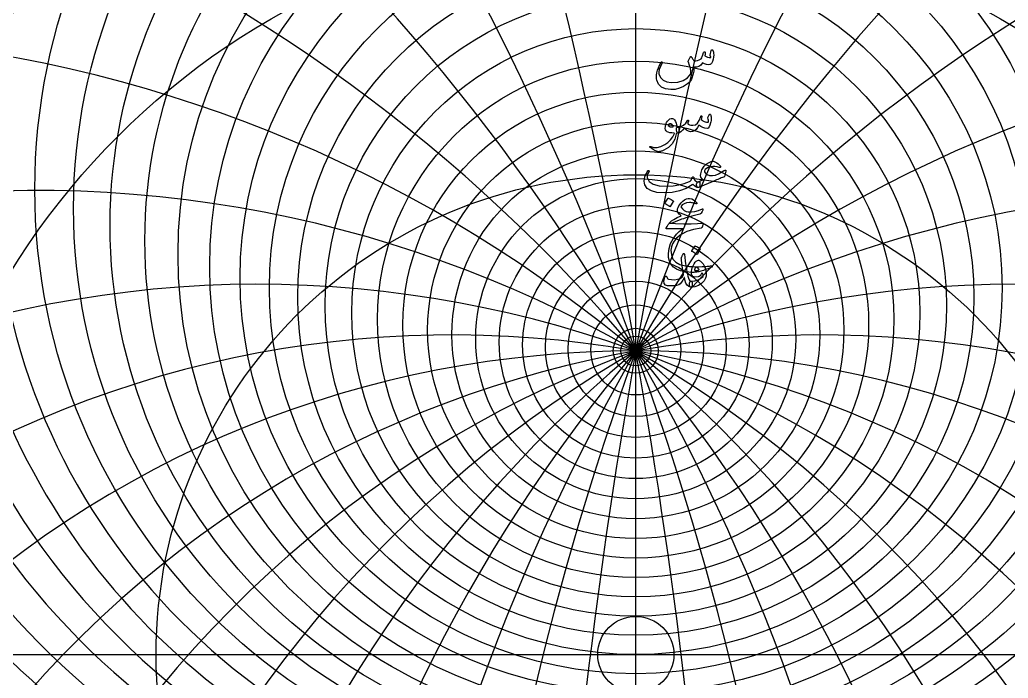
# Model space of a CAD drawing. Header units: millimetres. Extents: x -74 to 74, y -74 to 75.
# Drawn here: x -39.9 to 24.1, y -1.5 to 41.1 of the extents above; entities that cross this region are included whole.
import ezdxf

# ---------------------------------------------------------------- set-up
doc = ezdxf.new("R2010")
doc.units = ezdxf.units.MM
for name, color, linetype in [('CUT_INNER', 6, 'Continuous'), ('CUT_OUTER', 1, 'Continuous'), ('ENGRAVE', 7, 'Continuous'), ('ENGRAVE_FINE', 8, 'Continuous'), ('TEXT', 5, 'Continuous')]:
    doc.layers.add(name, color=color, linetype=linetype)

msp = doc.modelspace()

# ---------------------------------------------------------------- linework, layer by layer
at = {"layer": 'CUT_INNER'}
msp.add_circle((0, 0), 2.465, dxfattribs=at)
at = {"layer": 'CUT_OUTER'}
msp.add_arc((-0.0002, -0.0002), 73.5074, 145.195103, 87.803182, dxfattribs=at)
at = {"layer": 'ENGRAVE'}
for points in [[(0, -72.45), (0, 72.45)], [(-72.45, 0), (72.45, 0)]]:
    msp.add_lwpolyline(points, dxfattribs=at)
for centre, radius in [((0, 0), 72.45), ((0, 27.7809), 34.0245), ((0, 0), 47.425), ((0, 23.7125), 23.7125), ((0, 21.3171), 15.0734), ((0, 0), 31.0439), ((0, 20.0442), 7.3367), ((0, 19.6441), 0.966)]:
    msp.add_circle(centre, radius, dxfattribs=at)
for centre, radius, start, end in [((0, 34.7175), 47.425, 146.97731, 33.02269), ((0, 47.425), 67.0691, 193.623472, 346.376528), ((0, -47.425), 67.0691, 45, 135), ((0, -47.425), 67.0691, 45, 135), ((-14.5753, 54.3959), 73.6239, 218.773878, 261.913064)]:
    msp.add_arc(centre, radius, start, end, dxfattribs=at)
at = {"layer": 'ENGRAVE_FINE'}
for centre, radius in [((0, 30.1071), 38.8968), ((0, 28.8818), 36.3931), ((0, 26.7902), 31.7748), ((0, 25.8976), 29.63), ((0, 25.0927), 27.5781), ((0, 24.3668), 25.6087), ((0, 23.1233), 21.8814), ((0, 22.5936), 20.1081), ((0, 22.1186), 18.3862), ((0, 21.6943), 16.7097), ((0, 20.9838), 13.4724), ((0, 20.692), 11.9023), ((0, 20.4393), 10.3588), ((0, 20.2239), 8.8382), ((0, 19.8988), 5.8509), ((0, 19.7868), 4.3775), ((0, 19.7073), 2.9132), ((0, 19.6599), 1.4551)]:
    msp.add_circle(centre, radius, dxfattribs=at)
for centre, radius, start, end in [((0, 31.4738), 41.5543, 104.568368, 75.431632), ((-380.3677, -47.425), 386.2354, 4.150866, 17.902688), ((-380.3677, -47.425), 386.2354, 4.150866, 17.902688), ((380.3677, -47.425), 386.2354, 162.097312, 175.849134), ((380.3677, -47.425), 386.2354, 162.097312, 175.849134), ((-184.2708, -47.425), 196.0969, 8.354592, 35.979906), ((-184.2708, -47.425), 196.0969, 8.354592, 35.979906), ((184.2708, -47.425), 196.0969, 144.020094, 171.645408), ((184.2708, -47.425), 196.0969, 144.020094, 171.645408), ((0, 33.0024), 44.3882, 131.640882, 48.359118), ((-116.1671, -47.425), 134.1382, 12.666469, 54.396525), ((-116.1671, -47.425), 134.1382, 12.666469, 54.396525), ((116.1671, -47.425), 134.1382, 125.603475, 167.333531), ((116.1671, -47.425), 134.1382, 125.603475, 167.333531), ((0, 36.649), 50.697, 158.934283, 21.065717), ((-79.9298, -47.425), 104.341, 17.146853, 73.284845), ((-79.9298, -47.425), 104.341, 17.146853, 73.284845), ((79.9298, -47.425), 104.341, 106.715155, 162.853147), ((79.9298, -47.425), 104.341, 106.715155, 162.853147), ((0, 38.8337), 54.2431, 169.07246, 10.92754), ((0, 41.3173), 58.1113, 178.031366, 1.968634), ((-56.2776, -47.425), 87.5525, 21.864224, 92.68985), ((-56.2776, -47.425), 87.5525, 21.864224, 92.68985), ((56.2776, -47.425), 87.5525, 87.31015, 158.135776), ((56.2776, -47.425), 87.5525, 87.31015, 158.135776), ((0, 44.1568), 62.3615, 186.147532, 353.852468), ((-38.7224, -47.425), 77.4447, 26.898951, 108.68574), ((-38.7224, -47.425), 77.4447, 26.898951, 108.68574), ((38.7224, -47.425), 77.4447, 71.31426, 153.101049), ((38.7224, -47.425), 77.4447, 71.31426, 153.101049), ((-24.4111, -47.425), 71.3734, 32.348066, 118.786424), ((-24.4111, -47.425), 71.3734, 32.348066, 118.786424), ((24.4111, -47.425), 71.3734, 61.213576, 147.651934), ((24.4111, -47.425), 71.3734, 61.213576, 147.651934), ((-11.8261, -47.425), 68.1037, 38.331472, 127.454375), ((-11.8261, -47.425), 68.1037, 38.331472, 127.454375), ((11.8261, -47.425), 68.1037, 52.545625, 141.668528), ((11.8261, -47.425), 68.1037, 52.545625, 141.668528)]:
    msp.add_arc(centre, radius, start, end, dxfattribs=at)
at = {"layer": 'TEXT'}
for points in [[(4.8888, 39.097), (4.8963, 39.1157), (4.906, 39.1291), (4.9177, 39.1371), (4.9317, 39.1398), (4.9496, 39.1377), (4.9649, 39.1312), (4.9775, 39.1205), (4.9874, 39.1055), (5.0117, 39.052), (5.0291, 38.9856), (5.0396, 38.9063), (5.0431, 38.8142), (5.0337, 38.6637), (5.0056, 38.5207), (4.9587, 38.3852), (4.8931, 38.2572), (4.8706, 38.2264), (4.846, 38.2025), (4.8192, 38.1857), (4.7903, 38.1758), (4.6856, 38.1691), (4.5728, 38.1875), (4.452, 38.2312), (4.3232, 38.3), (4.2148, 38.1514), (4.0865, 38.0526), (3.9384, 38.0036), (3.7705, 38.0044), (3.765, 37.914), (3.7571, 37.8271), (3.7468, 37.7437), (3.7341, 37.6637), (3.719, 37.5868), (3.7014, 37.5122), (3.6815, 37.44), (3.6591, 37.3702), (3.6072, 37.2444), (3.537, 37.1282), (3.4486, 37.0216), (3.342, 36.9246), (3.0927, 36.7586), (2.829, 36.6419), (2.5507, 36.5744), (2.258, 36.5562), (1.9284, 36.6009), (1.6678, 36.7179), (1.4763, 36.9072), (1.354, 37.1689), (1.3374, 37.2631), (1.3347, 37.3745), (1.3459, 37.5031), (1.3711, 37.6488), (1.4115, 37.8084), (1.4686, 37.9744), (1.5422, 38.1468), (1.6325, 38.3257), (1.6397, 38.337), (1.6485, 38.345), (1.659, 38.3498), (1.671, 38.3514), (1.6831, 38.3504), (1.6935, 38.3472), (1.7024, 38.3418), (1.7096, 38.3343), (1.7144, 38.3233), (1.716, 38.3118), (1.7144, 38.2998), (1.7096, 38.2872), (1.595, 38.0491), (1.5211, 37.8533), (1.4879, 37.6999), (1.4954, 37.5888), (1.6035, 37.3437), (1.7739, 37.1657), (2.0063, 37.0545), (2.3009, 37.0103), (2.7127, 37.0366), (3.0614, 37.141), (3.3469, 37.3237), (3.5691, 37.5845), (3.5683, 37.7564), (3.5402, 37.938), (3.4848, 38.1292), (3.402, 38.33), (3.3916, 38.3504), (3.386, 38.3686), (3.3852, 38.3846), (3.3892, 38.3986), (3.4122, 38.4464), (3.4342, 38.4912), (3.4551, 38.5331), (3.4749, 38.5721), (3.4936, 38.6076), (3.5113, 38.639), (3.5279, 38.6665), (3.5434, 38.6899), (3.5523, 38.6998), (3.5616, 38.7039), (3.5715, 38.702), (3.582, 38.6942), (3.5873, 38.6883), (3.5948, 38.6792), (3.6045, 38.6669), (3.6163, 38.6514), (3.6297, 38.6326), (3.6441, 38.6107), (3.6597, 38.5855), (3.6763, 38.5571), (3.71, 38.5025), (3.7384, 38.4628), (3.7614, 38.4382), (3.7791, 38.4286), (3.8905, 38.4192), (4.0019, 38.4382), (4.1133, 38.4856), (4.2247, 38.5614), (4.2651, 38.6117), (4.305, 38.6942), (4.3444, 38.8088), (4.3832, 38.9556), (4.387, 38.9695), (4.3939, 38.9813), (4.4041, 38.9909), (4.4175, 38.9984), (4.4301, 39.0032), (4.4421, 39.0049), (4.4537, 39.0032), (4.4646, 38.9984), (4.481, 38.9716), (4.4871, 38.9213), (4.4831, 38.8474), (4.4689, 38.7499), (4.5554, 38.6969), (4.6478, 38.6621), (4.7461, 38.6455), (4.8503, 38.6471), (4.8489, 38.6784), (4.8449, 38.7039), (4.8382, 38.7234), (4.8288, 38.7371), (4.8181, 38.7499), (4.8117, 38.7628), (4.8096, 38.7756), (4.8117, 38.7885)], [(2.6244, 33.6983), (2.5239, 33.3456), (2.3555, 33.0503), (2.119, 32.8122), (1.8146, 32.6314), (1.772, 32.6131), (1.7299, 32.5966), (1.6884, 32.582), (1.6475, 32.5693), (1.6073, 32.5587), (1.5682, 32.5506), (1.5302, 32.5448), (1.4932, 32.5415), (1.4011, 32.5546), (1.279, 32.6025), (1.1269, 32.6853), (0.9448, 32.8028), (0.9252, 32.8197), (0.9137, 32.836), (0.9102, 32.8518), (0.9148, 32.8671), (0.925, 32.8789), (0.9383, 32.8842), (0.9549, 32.8832), (0.9748, 32.8757), (1.1641, 32.8143), (1.3765, 32.8146), (1.6118, 32.8765), (1.8703, 32.9999), (2.0813, 33.1432), (2.2559, 33.3116), (2.3941, 33.5052), (2.4958, 33.724), (2.495, 33.7318), (2.4926, 33.738), (2.4886, 33.7425), (2.483, 33.7455), (2.3354, 33.754), (2.2098, 33.7712), (2.1062, 33.7969), (2.0245, 33.8311), (1.9613, 33.8842), (1.9217, 33.9575), (1.9056, 34.0513), (1.9131, 34.1653), (1.9155, 34.1805), (1.9185, 34.1959), (1.9219, 34.2115), (1.926, 34.2275), (1.9305, 34.2439), (1.9356, 34.2612), (1.9412, 34.2793), (1.9474, 34.2982), (1.9977, 34.4206), (2.0588, 34.522), (2.1306, 34.6027), (2.213, 34.6624), (2.2974, 34.695), (2.3748, 34.6945), (2.4452, 34.6608), (2.5087, 34.5938), (2.5641, 34.5006), (2.6062, 34.3924), (2.6348, 34.2693), (2.6501, 34.1311), (2.6585, 34.1312), (2.6667, 34.1316), (2.6746, 34.1323), (2.6822, 34.1332), (2.6898, 34.1342), (2.6977, 34.1348), (2.7059, 34.1352), (2.7143, 34.1354), (2.7433, 34.1292), (2.7658, 34.1107), (2.7818, 34.0799), (2.7915, 34.0368), (2.7955, 33.9894), (2.7947, 33.9415), (2.7891, 33.893), (2.7786, 33.844), (2.765, 33.8009), (2.7497, 33.7701), (2.7328, 33.7516), (2.7143, 33.7455), (2.6329, 33.7455), (2.6324, 33.7377), (2.6308, 33.7272), (2.6281, 33.7141), (2.6244, 33.6983)], [(4.7881, 34.9666), (4.7975, 34.973), (4.8085, 34.9709), (4.8211, 34.9602), (4.8353, 34.9409), (4.8505, 34.9082), (4.862, 34.8616), (4.8698, 34.8011), (4.8738, 34.7266), (4.8752, 34.642), (4.8706, 34.5595), (4.8602, 34.4792), (4.8438, 34.401), (4.7962, 34.2489), (4.7431, 34.1396), (4.6848, 34.0732), (4.621, 34.0497), (4.4703, 34.0585), (4.3307, 34.0979), (4.2025, 34.1678), (4.0854, 34.2682), (4.0051, 34.1099), (3.9098, 33.9865), (3.7994, 33.8978), (3.6741, 33.844), (3.5426, 33.8322), (3.4095, 33.8654), (3.2748, 33.9436), (3.1385, 34.0668), (3.0282, 33.9262), (2.92, 33.8258), (2.814, 33.7655), (2.7101, 33.7455), (2.6892, 33.7572), (2.6694, 33.7926), (2.6506, 33.8515), (2.6329, 33.934), (2.6265, 34.0154), (2.6372, 34.0754), (2.6651, 34.1139), (2.7101, 34.1311), (2.9077, 34.1758), (3.0807, 34.2628), (3.229, 34.3922), (3.3528, 34.5638), (3.3595, 34.5732), (3.3667, 34.5799), (3.3745, 34.5839), (3.3828, 34.5852), (3.3929, 34.5842), (3.402, 34.581), (3.4101, 34.5756), (3.417, 34.5681), (3.421, 34.5451), (3.4117, 34.506), (3.3889, 34.4508), (3.3528, 34.3796), (3.4002, 34.3247), (3.4738, 34.2842), (3.5737, 34.2583), (3.6998, 34.2468), (3.857, 34.2797), (3.9944, 34.3871), (4.112, 34.5689), (4.2097, 34.8252), (4.2145, 34.8383), (4.2204, 34.8477), (4.2274, 34.8533), (4.2354, 34.8552), (4.2475, 34.8541), (4.2579, 34.8509), (4.2667, 34.8455), (4.274, 34.838), (4.2793, 34.8273), (4.2825, 34.8166), (4.2836, 34.8059), (4.2825, 34.7952), (4.2397, 34.6152), (4.2898, 34.5708), (4.35, 34.5317), (4.4204, 34.4979), (4.5011, 34.4696), (4.5795, 34.4511), (4.6392, 34.4471), (4.6802, 34.4575), (4.7024, 34.4824), (4.7097, 34.5204), (4.7056, 34.5745), (4.6904, 34.6447), (4.6639, 34.7309), (4.6684, 34.7553), (4.6907, 34.8027), (4.7306, 34.8731), (4.7881, 34.9666)], [(2.4187, 34.1782), (2.3737, 34.2567), (2.3244, 34.3121), (2.2709, 34.3445), (2.213, 34.3539), (2.1785, 34.3448), (2.1477, 34.3303), (2.1206, 34.3105), (2.0973, 34.2853), (2.0899, 34.2719), (2.0888, 34.2575), (2.0941, 34.2419), (2.1059, 34.2253), (2.1501, 34.1865), (2.2141, 34.16), (2.2979, 34.1458), (2.4016, 34.1439), (2.4123, 34.1461), (2.4187, 34.1525), (2.4208, 34.1632), (2.4187, 34.1782)], [(5.8314, 31.2887), (5.7458, 30.9459), (5.7361, 30.9293), (5.72, 30.9138), (5.6975, 30.8993), (5.6686, 30.8859), (5.6045, 30.8633), (5.5363, 30.8383), (5.4642, 30.8108), (5.388, 30.7809), (5.3078, 30.7489), (5.2236, 30.7151), (5.1353, 30.6793), (5.0431, 30.6417), (4.0576, 30.2132), (4.0126, 30.2231), (3.9762, 30.2529), (3.9483, 30.3024), (3.929, 30.3718), (3.9258, 30.4454), (3.9462, 30.5078), (3.9901, 30.5589), (4.0576, 30.5988), (4.066, 30.6027), (4.0828, 30.6101), (4.1078, 30.6209), (4.1411, 30.6353), (4.1825, 30.6528), (4.2317, 30.6733), (4.2886, 30.6967), (4.3532, 30.7231), (4.2699, 30.8085), (4.2172, 30.902), (4.195, 31.0035), (4.2033, 31.113), (4.2857, 31.3736), (4.4261, 31.594), (4.6242, 31.7742), (4.8802, 31.9142), (4.9362, 31.9274), (5.0013, 31.9239), (5.0755, 31.9038), (5.1588, 31.8671), (5.2452, 31.817), (5.3248, 31.7611), (5.3974, 31.6992), (5.463, 31.6315), (5.4814, 31.6066), (5.4897, 31.5833), (5.4879, 31.5616), (5.4758, 31.5415), (5.4576, 31.5259), (5.4373, 31.5179), (5.4148, 31.5174), (5.3901, 31.5243), (5.2619, 31.5648), (5.1255, 31.5833), (4.9812, 31.5798), (4.8288, 31.5543), (4.6909, 31.5131), (4.5814, 31.4579), (4.5003, 31.3888), (4.4475, 31.3058), (4.4421, 31.2689), (4.4561, 31.2266), (4.4893, 31.1789), (4.5418, 31.1259), (4.6017, 31.0777), (4.6617, 31.0402), (4.7217, 31.0134), (4.7817, 30.9973), (4.9614, 30.9928), (5.1534, 31.0305), (5.3577, 31.1106), (5.5744, 31.233), (5.5977, 31.2477), (5.6204, 31.2619), (5.6427, 31.2756), (5.6643, 31.2887), (5.6852, 31.301), (5.705, 31.3122), (5.7238, 31.3224), (5.7415, 31.3315), (5.7905, 31.3546), (5.8218, 31.3551), (5.8355, 31.3331), (5.8314, 31.2887)], [(0.7884, 31.3015), (0.8036, 31.3181), (0.8194, 31.3251), (0.8358, 31.3224), (0.8527, 31.3101), (0.8655, 31.294), (0.8698, 31.2758), (0.8655, 31.2555), (0.8527, 31.233), (0.7873, 31.1318), (0.7455, 31.038), (0.7273, 30.9518), (0.7327, 30.8731), (0.8668, 30.6144), (1.1279, 30.4339), (1.516, 30.3316), (2.0309, 30.3075), (2.4131, 30.3356), (2.7797, 30.3943), (3.1308, 30.4834), (3.4663, 30.6031), (3.5255, 30.6382), (3.5745, 30.692), (3.6133, 30.7646), (3.642, 30.8559), (3.6516, 30.8819), (3.6677, 30.8998), (3.6902, 30.9098), (3.7191, 30.9116), (3.7397, 30.9028), (3.7544, 30.8849), (3.7633, 30.8578), (3.7662, 30.8217), (3.7863, 30.7322), (3.8423, 30.6653), (3.9341, 30.6208), (4.0619, 30.5988), (4.1079, 30.5887), (4.139, 30.5624), (4.1551, 30.5201), (4.1561, 30.4617), (4.1406, 30.353), (4.1197, 30.2754), (4.0935, 30.2288), (4.0619, 30.2132), (3.9679, 30.2255), (3.8787, 30.2625), (3.7943, 30.3241), (3.7148, 30.4103), (3.7081, 30.4138), (3.6966, 30.4114), (3.6803, 30.4031), (3.6591, 30.3889), (3.2596, 30.164), (2.8236, 30.0033), (2.3512, 29.9069), (1.8424, 29.8747), (1.3722, 29.9069), (1.0069, 30.0033), (0.7466, 30.164), (0.5913, 30.3889), (0.5559, 30.5145), (0.5442, 30.6428), (0.5559, 30.7737), (0.5913, 30.9073), (0.639, 31.0316), (0.6877, 31.1387), (0.7375, 31.2287), (0.7884, 31.3015)], [(2.0866, 29.5234), (2.092, 29.5288), (2.0995, 29.532), (2.1091, 29.533), (2.1209, 29.532), (2.2042, 29.4982), (2.2827, 29.457), (2.3563, 29.4082), (2.4251, 29.352), (2.4318, 29.3434), (2.4348, 29.3349), (2.434, 29.3263), (2.4294, 29.3177), (2.228, 28.9921), (2.2205, 28.9843), (2.2109, 28.9825), (2.1991, 28.9865), (2.1852, 28.9964), (2.1731, 29.0049), (2.1541, 29.0178), (2.1281, 29.0349), (2.0952, 29.0564), (2.0548, 29.0821), (2.0063, 29.1121), (1.9498, 29.1463), (1.8853, 29.1849), (1.8767, 29.1913), (1.8724, 29.1978), (1.8724, 29.2042), (1.8767, 29.2106)], [(4.3468, 28.8375), (4.3503, 28.8072), (4.3307, 28.7507), (4.2882, 28.668), (4.2225, 28.559), (4.2086, 28.5413), (4.1926, 28.5269), (4.1743, 28.5156), (4.154, 28.5076), (3.8798, 28.4321), (3.6355, 28.364), (3.4213, 28.3035), (3.2371, 28.2505), (3.0828, 28.2052), (2.9586, 28.168), (2.8643, 28.1388), (2.8, 28.1177), (2.2816, 27.8863), (2.2452, 27.8836), (2.2173, 27.8884), (2.198, 27.9008), (2.1873, 27.9206), (2.1871, 27.9278), (2.1905, 27.9366), (2.1978, 27.9471), (2.2088, 27.9591), (2.3143, 28.0582), (2.4723, 28.1627), (2.6827, 28.2725), (2.9457, 28.3876), (2.8742, 28.4487), (2.814, 28.5076), (2.765, 28.5644), (2.7272, 28.619), (2.7039, 28.6787), (2.6983, 28.7507), (2.7103, 28.8351), (2.7401, 28.9318), (2.7883, 29.0325), (2.8557, 29.1331), (2.9425, 29.2338), (3.0485, 29.3345), (3.164, 29.4216), (3.2746, 29.4813), (3.3803, 29.5137), (3.4813, 29.5188), (3.6181, 29.4912), (3.7416, 29.4341), (3.8517, 29.3476), (3.9483, 29.2317), (3.9569, 29.2172), (3.9612, 29.2038), (3.9612, 29.1915), (3.9569, 29.1803), (3.9475, 29.1698), (3.9365, 29.1642), (3.924, 29.1634), (3.9098, 29.1674), (3.8467, 29.1875), (3.786, 29.2049), (3.7278, 29.2196), (3.672, 29.2317), (3.6188, 29.2408), (3.5686, 29.2467), (3.5213, 29.2494), (3.477, 29.2488), (3.2925, 29.2271), (3.1375, 29.1749), (3.0119, 29.0922), (2.9157, 28.9789), (3.018, 28.8442), (3.1321, 28.7443), (3.258, 28.6792), (3.3956, 28.649), (3.6005, 28.6468), (3.8209, 28.679), (4.0568, 28.7454), (4.3082, 28.8461), (4.3187, 28.8487), (4.3286, 28.8482), (4.338, 28.8445), (4.3468, 28.8375)], [(2.5687, 27.8992), (3.1184, 27.8799), (3.5938, 27.8777), (3.9947, 27.8927), (4.3211, 27.9249), (4.3311, 27.9261), (4.3398, 27.9254), (4.3472, 27.9229), (4.3532, 27.9184), (4.3577, 27.9124), (4.3602, 27.905), (4.3609, 27.8963), (4.3597, 27.8863), (4.3512, 27.8472), (4.3431, 27.8113), (4.3352, 27.7786), (4.3275, 27.7492), (4.3202, 27.7229), (4.3131, 27.6999), (4.3062, 27.6801), (4.2997, 27.6635), (4.2857, 27.637), (4.2697, 27.6174), (4.2515, 27.6049), (4.2311, 27.5992), (3.7362, 27.5095), (3.3056, 27.3689), (2.9393, 27.1775), (2.6372, 26.9351), (2.4846, 26.7608), (2.3737, 26.5763), (2.3046, 26.3816), (2.2773, 26.1767), (2.3035, 25.8551), (2.408, 25.5929), (2.5906, 25.3902), (2.8515, 25.2469), (2.9867, 25.2036), (3.1353, 25.1677), (3.2973, 25.1393), (3.4727, 25.1184), (3.6613, 25.1047), (3.8626, 25.098), (4.0769, 25.0983), (4.304, 25.1055), (4.3847, 25.1101), (4.4641, 25.1152), (4.5422, 25.1208), (4.6189, 25.127), (4.6937, 25.1337), (4.7662, 25.1409), (4.8362, 25.1487), (4.9038, 25.157), (4.9244, 25.158), (4.9392, 25.1527), (4.948, 25.1409), (4.9509, 25.1227), (4.9493, 25.1015), (4.9445, 25.0852), (4.9365, 25.0737), (4.9252, 25.067), (4.8042, 25.0158), (4.6896, 24.9695), (4.5814, 24.928), (4.4796, 24.8913), (4.3846, 24.8592), (4.2965, 24.8313), (4.2153, 24.8078), (4.1411, 24.7885), (4.0714, 24.7743), (4.0035, 24.7617), (3.9375, 24.7507), (3.8733, 24.7413), (3.8108, 24.7341), (3.7496, 24.7296), (3.6898, 24.7277), (3.6313, 24.7285), (3.2317, 24.7596), (2.8986, 24.827), (2.6319, 24.9309), (2.4316, 25.0713), (2.2845, 25.2467), (2.182, 25.4515), (2.1239, 25.6859), (2.1102, 25.9496), (2.1522, 26.2769), (2.2527, 26.5945), (2.4115, 26.9024), (2.6286, 27.2008), (2.7135, 27.291), (2.8097, 27.3775), (2.9171, 27.4602), (3.0357, 27.5392), (1.9988, 27.5478), (1.9739, 27.5585), (1.9635, 27.5778), (1.9675, 27.6057), (1.9859, 27.6421), (2.0208, 27.6951), (2.0524, 27.7428), (2.0807, 27.7851), (2.1059, 27.822), (2.1279, 27.8534), (2.1466, 27.8788), (2.1622, 27.8984), (2.1745, 27.912), (2.2023, 27.9144), (2.2773, 27.9131), (2.3994, 27.908), (2.5687, 27.8992)], [(3.8305, 26.4282), (3.8359, 26.4336), (3.8434, 26.4368), (3.853, 26.4379), (3.8648, 26.4368), (3.9481, 26.403), (4.0265, 26.3618), (4.1002, 26.3131), (4.169, 26.2568), (4.1757, 26.2483), (4.1786, 26.2397), (4.1778, 26.2311), (4.1733, 26.2226), (3.9719, 25.8969), (3.9644, 25.8891), (3.9548, 25.8873), (3.943, 25.8913), (3.929, 25.9012), (3.917, 25.9098), (3.898, 25.9226), (3.872, 25.9398), (3.8391, 25.9612), (3.7986, 25.9869), (3.7502, 26.0169), (3.6937, 26.0512), (3.6291, 26.0897), (3.6206, 26.0962), (3.6163, 26.1026), (3.6163, 26.109), (3.6206, 26.1154)], [(3.5649, 24.1573), (3.5959, 24.1423), (3.6206, 24.1188), (3.6388, 24.0866), (3.6505, 24.0459), (3.6583, 23.9956), (3.6602, 23.9474), (3.6562, 23.9013), (3.6463, 23.8574), (3.6315, 23.8199), (3.6131, 23.7931), (3.5908, 23.7771), (3.5649, 23.7717), (3.4366, 23.8073), (3.3303, 23.897), (3.2459, 24.0408), (3.1835, 24.2387), (3.1755, 24.2729), (3.1685, 24.3025), (3.1626, 24.3275), (3.1578, 24.348), (3.1541, 24.3639), (3.1514, 24.3753), (3.1498, 24.3821), (3.1492, 24.3844), (3.1428, 24.397), (3.1364, 24.4005), (3.13, 24.3949), (3.1235, 24.3801), (3.0507, 24.2157), (2.9693, 24.0866), (2.8793, 23.9929), (2.7808, 23.9345), (2.6378, 23.8895), (2.4701, 23.8617), (2.2778, 23.851), (2.0609, 23.8574), (1.9161, 23.9021), (1.8371, 24.0106), (1.8239, 24.1828), (1.8767, 24.4187), (1.8887, 24.4471), (1.9035, 24.468), (1.9209, 24.4814), (1.941, 24.4873), (1.9608, 24.4854), (1.9774, 24.4755), (1.9908, 24.4575), (2.0009, 24.4316), (2.0226, 24.3761), (2.0491, 24.3341), (2.0805, 24.3054), (2.1166, 24.2902), (2.3193, 24.2591), (2.5119, 24.2559), (2.6943, 24.2805), (2.8664, 24.333), (2.9412, 24.3721), (3.0025, 24.4251), (3.0504, 24.4921), (3.085, 24.573), (3.0828, 24.6112), (3.0721, 24.7004), (3.0528, 24.8405), (3.025, 25.0314), (3.0108, 25.1336), (2.9982, 25.2258), (2.9872, 25.3082), (2.9779, 25.3806), (2.9698, 25.4426), (2.9629, 25.4936), (2.957, 25.5337), (2.9521, 25.5627), (2.9481, 25.6072), (2.9489, 25.6463), (2.9546, 25.68), (2.965, 25.7084), (2.9816, 25.7436), (2.9971, 25.7764), (3.0116, 25.8068), (3.025, 25.8348), (3.037, 25.8604), (3.0475, 25.8835), (3.0563, 25.9043), (3.0635, 25.9226), (3.071, 25.9374), (3.0807, 25.9473), (3.0925, 25.9523), (3.1064, 25.9526), (3.1217, 25.9467), (3.1332, 25.9376), (3.1409, 25.9253), (3.145, 25.9098), (3.1711, 25.6906), (3.198, 25.4829), (3.2257, 25.2868), (3.2542, 25.1021), (3.2833, 24.929), (3.3126, 24.7674), (3.3422, 24.6173), (3.372, 24.4787), (3.4082, 24.3493), (3.4524, 24.2527), (3.5046, 24.1887), (3.5649, 24.1573)], [(4.0576, 25.5241), (4.087, 25.5199), (4.1197, 25.507), (4.1556, 25.4856), (4.1947, 25.4556), (4.3621, 25.2772), (4.4786, 25.0764), (4.5442, 24.8531), (4.5589, 24.6072), (4.5458, 24.4792), (4.5193, 24.3651), (4.4794, 24.265), (4.4261, 24.1788), (4.2533, 24.0007), (4.0522, 23.8735), (3.8227, 23.7972), (3.5649, 23.7717), (3.5389, 23.7779), (3.5166, 23.7964), (3.4982, 23.8271), (3.4834, 23.8703), (3.478, 23.8941), (3.4743, 23.9185), (3.4726, 23.9434), (3.4727, 23.9688), (3.4742, 23.994), (3.4765, 24.0181), (3.4796, 24.0411), (3.4834, 24.0631), (3.495, 24.1011), (3.5124, 24.1295), (3.5357, 24.1482), (3.5649, 24.1573), (3.816, 24.1911), (4.034, 24.2537), (4.2188, 24.3453), (4.3704, 24.4658), (4.3631, 24.5261), (4.3543, 24.574), (4.3439, 24.6096), (4.3318, 24.6329), (4.3173, 24.653), (4.304, 24.6661), (4.2916, 24.6723), (4.2804, 24.6715), (4.2726, 24.6688), (4.2665, 24.6651), (4.2619, 24.6603), (4.259, 24.6544), (4.2177, 24.5697), (4.1668, 24.5044), (4.1063, 24.4583), (4.0362, 24.4316), (3.8324, 24.4158), (3.6923, 24.4712), (3.616, 24.5979), (3.6034, 24.7958), (3.6206, 24.9093), (3.6548, 25.0271), (3.7062, 25.1492), (3.7748, 25.2756), (3.8471, 25.3844), (3.9183, 25.462), (3.9885, 25.5086), (4.0576, 25.5241)], [(3.9162, 25.0614), (3.8736, 25.0494), (3.8401, 25.0175), (3.8158, 24.9658), (3.8005, 24.8943), (3.8008, 24.8831), (3.8016, 24.875), (3.8029, 24.8702), (3.8048, 24.8686), (3.8479, 24.8581), (3.8916, 24.8525), (3.9357, 24.8517), (3.9805, 24.8557), (4.0198, 24.864), (4.0522, 24.8761), (4.0777, 24.8919), (4.0962, 24.9114), (4.0479, 24.9803), (4.0019, 25.0282), (3.958, 25.0552), (3.9162, 25.0614)]]:
    msp.add_lwpolyline(points, close=True, dxfattribs=at)

doc.saveas('drawing.dxf')
